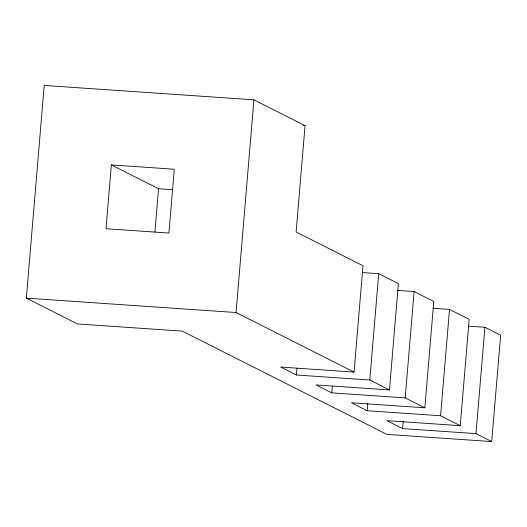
<?xml version="1.0" encoding="UTF-8"?>
<svg xmlns="http://www.w3.org/2000/svg" width="527" height="527" viewBox="0 0 527 527"><rect width="100%" height="100%" fill="white"/><g stroke="black" fill="none" stroke-linecap="round" stroke-linejoin="round"><path stroke-width="0.79" d="M468.608 326.154L484.919 327.274L500.65 335.212L491.717 441.567L386.864 434.373L182.335 331.14L77.482 323.947L26.35 298.137L44.209 85.433L253.922 99.827L305.054 125.63L296.121 231.985L362.991 265.733L354.058 372.088L280.66 367.049L296.391 374.987L369.789 380.026L389.46 389.954L398.386 283.598L378.722 273.671L362.411 272.558M111.362 164.918L105.999 228.731L168.917 233.046L174.272 169.233L111.362 164.918L158.555 188.738L172.448 189.694M154.918 232.097L158.555 188.738M354.058 372.088L236.063 312.531L253.922 99.827M296.391 374.987L296.938 368.445M397.806 290.423L414.117 291.543L433.787 301.464L424.854 407.819L405.191 397.892L331.793 392.859L332.339 386.311M433.207 308.288L449.518 309.408L469.182 319.336L460.255 425.684L440.585 415.757L367.187 410.724L367.806 403.359M369.789 380.026L378.722 273.671M491.717 441.567L475.986 433.629L402.588 428.589L403.208 421.225M405.191 397.892L414.117 291.543M440.585 415.757L449.518 309.408M475.986 433.629L484.919 327.274M303.414 125.518L305.054 125.63M26.35 298.137L236.063 312.531M389.46 389.954L316.055 384.914L331.793 392.859M424.854 407.819L351.456 402.78L367.187 410.724M460.255 425.684L386.858 420.651L402.588 428.589"/></g></svg>
